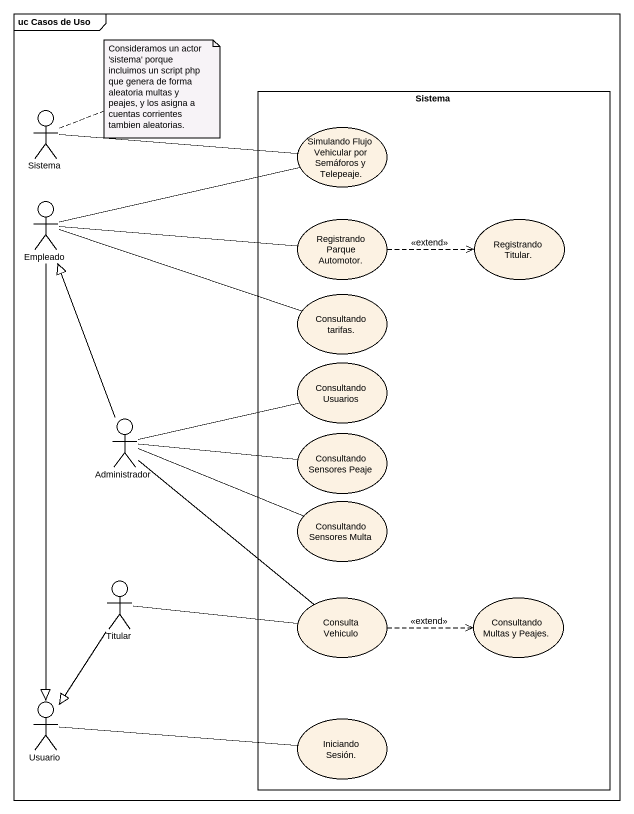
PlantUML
@startuml
mainframe uc Casos de Uso
rectangle Sistema {
  usecase "Simulando Flujo Vehicular por Semáforos y Telepeaje." as Simulando_Flujo_Vehicular
  usecase "Registrando Parque Automotor." as Registrando_Parque_Automotor
  usecase "Registrando Titular." as Registrando_Titular
  usecase "Consultando tarifas." as Consultando_tarifas
  usecase "Consultando Usuarios" as Consultando_Usuarios
  usecase "Consultando Sensores Peaje" as Consultando_Sensores_Peaje
  usecase "Consultando Sensores Multa" as Consultando_Sensores_Multa
  usecase "Consulta Vehiculo" as Consulta_Vehiculo
  usecase "Consultando Multas y Peajes." as Consultando_Multas_y_Peajes
  usecase "Iniciando Sesión." as Iniciando_Sesión
}
actor "Sistema" as Sistema_2
actor Empleado
actor Administrador
actor Titular
actor Usuario
Simulando_Flujo_Vehicular -left- Sistema_2
Empleado -right- Simulando_Flujo_Vehicular
Empleado -right- Registrando_Parque_Automotor
Empleado -right- Consultando_tarifas
Empleado --|> Usuario
Registrando_Parque_Automotor .right.> Registrando_Titular : <<extend>>
Administrador -up-|> Empleado
Administrador -right- Consultando_Usuarios
Administrador -right- Consultando_Sensores_Peaje
Administrador -right- Consultando_Sensores_Multa
Administrador -- Consulta_Vehiculo
Titular -right- Consulta_Vehiculo
Titular --|> Usuario
Consulta_Vehiculo .right.> Consultando_Multas_y_Peajes : <<extend>>
Usuario -right- Iniciando_Sesión
note right of Sistema_2 : Consideramos un actor 'sistema' porque incluimos un script php que genera de forma aleatoria multas y peajes, y los asigna a cuentas corrientes tambien aleatorias.
@enduml
